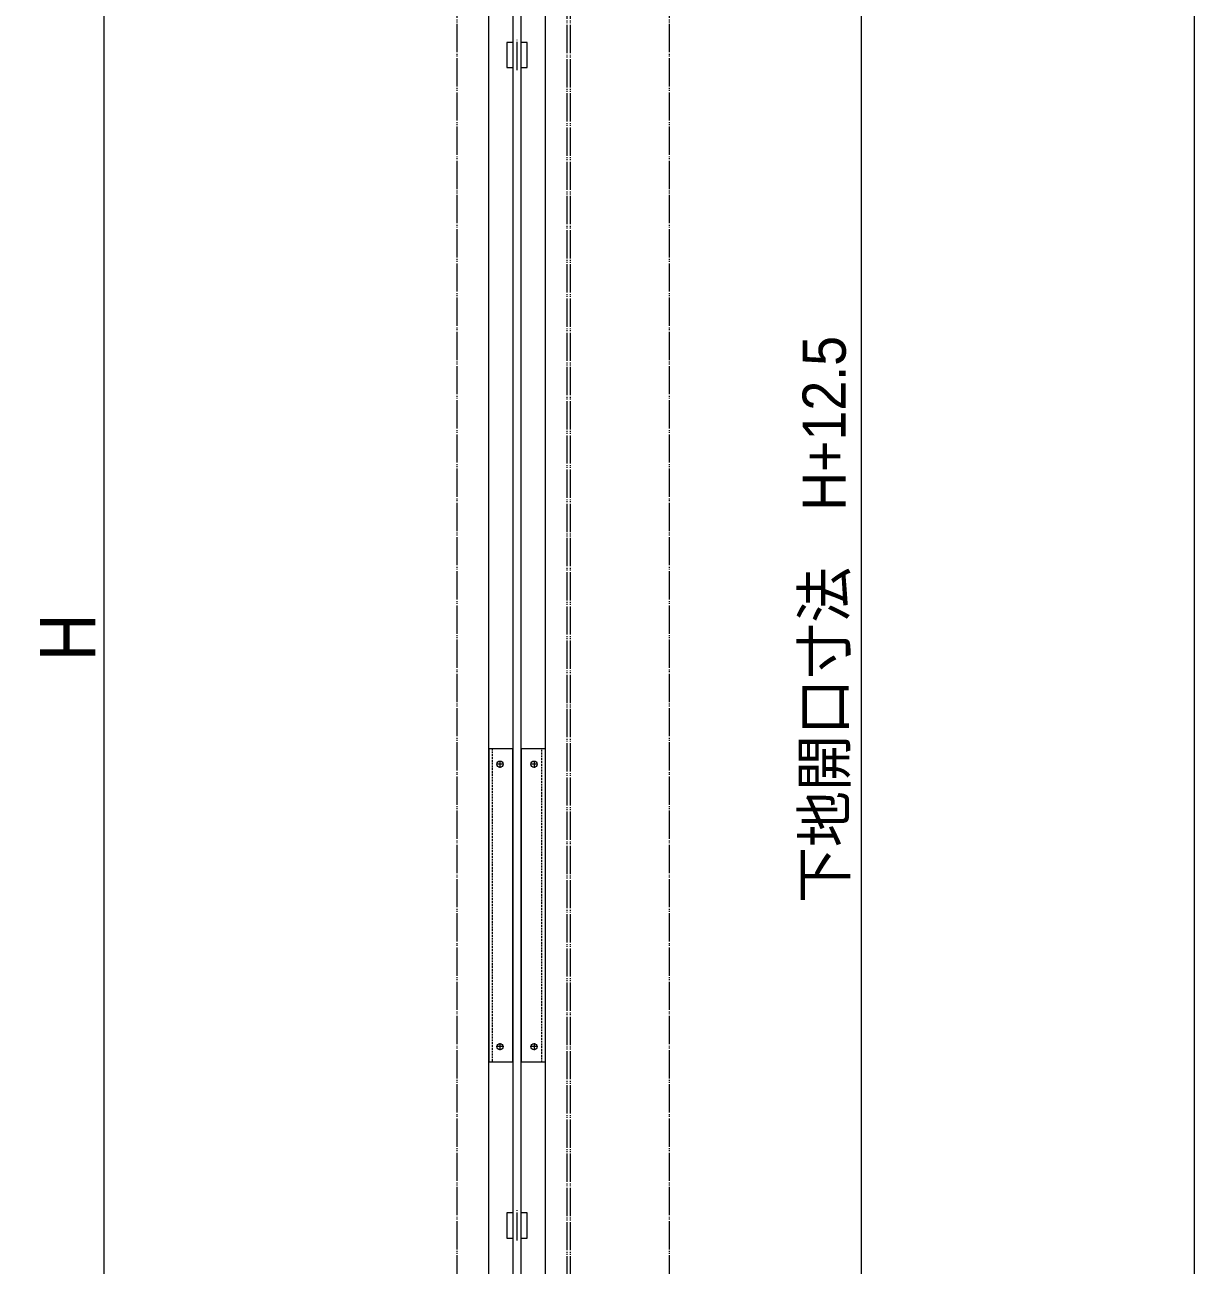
# Model space of a CAD drawing. Units: millimetres, scale not verified. Extents: x -4547 to 4547, y -2284 to 2284.
# Drawn here: x 914 to 1659, y -721 to 69 of the extents above; entities that cross this region are included whole.
import ezdxf
from ezdxf.enums import TextEntityAlignment as Align

# ---------------------------------------------------------------- set-up
doc = ezdxf.new("R2010")
doc.units = ezdxf.units.MM
doc.header["$LTSCALE"] = 20
for name, pattern in [('CHAIN1', [8, 5, -1, 1, -1]), ('DASHED1', [1.8, 1.2, -0.6]), ('LONG_DOUBLE_CHAIN', [21.8, 18, -1, 0.6, -0.6, 0.6, -1])]:
    doc.linetypes.add(name, pattern=pattern)
for name, color, linetype, lineweight in [('0-0_3一般', 7, 'Continuous', 9), ('0-4_2寸法-1', 7, 'Continuous', 9), ('0-5_1図面枠', 7, 'Continuous', 9)]:
    doc.layers.add(name, color=color, linetype=linetype, lineweight=lineweight)
doc.styles.add('ＭＳ Ｐゴシック', font='')
doc.styles.get('ＭＳ Ｐゴシック').set_extended_font_data('MS PGothic')

# ---------------------------------------------------------------- blocks, each defined once
blk = doc.blocks.new('グループ-83')
at = {"layer": '0-0_3一般', "linetype": 'LONG_DOUBLE_CHAIN'}
blk.add_line((52000.6, 17080), (52000.6, -29920), dxfattribs=at)
blk.add_lwpolyline([(52040.6, 17080), (52040.6, -29920), (50600.6, -29920), (50600.6, 17080)], dxfattribs=at)
blk = doc.blocks.new('グループ-85')
at = {"layer": '0-0_3一般', "linetype": 'LONG_DOUBLE_CHAIN'}
blk.add_line((53310.6, -29920), (53310.6, 17080), dxfattribs=at)
blk = doc.blocks.new('グループ-88')
at = {"layer": '0-0_3一般'}
blk.add_lwpolyline([(51004.6, 16720), (51724.6, 16720), (51724.6, -29580), (51004.6, -29580)], close=True, dxfattribs=at)
blk = doc.blocks.new('グループ-89')
at = {"layer": '0-0_3一般', "linetype": 'DASHED1'}
for p, q in [((51047.6, -7840), (51047.6, -11840)), ((51681.6, -11840), (51681.6, -7840))]:
    blk.add_line(p, q, dxfattribs=at)
at = {"layer": '0-0_3一般', "linetype": 'CHAIN1'}
for p, q in [((51191.6, -8040), (51103.6, -8040)), ((51147.6, -8084), (51147.6, -7996)), ((51625.6, -8040), (51537.6, -8040)), ((51581.6, -7996), (51581.6, -8084)), ((51191.6, -11640), (51103.6, -11640)), ((51147.6, -11684), (51147.6, -11596)), ((51625.6, -11640), (51537.6, -11640)), ((51581.6, -11596), (51581.6, -11684))]:
    blk.add_line(p, q, dxfattribs=at)
at = {"layer": '0-0_3一般'}
for points in [[(51307.6, -7840), (51307.6, -11840), (51007.6, -11840), (51007.6, -7840)], [(51421.6, -7840), (51721.6, -7840), (51721.6, -11840), (51421.6, -11840)]]:
    blk.add_lwpolyline(points, close=True, dxfattribs=at)
for centre in [(51147.6, -8040), (51581.6, -8040), (51147.6, -11640), (51581.6, -11640)]:
    blk.add_circle(centre, 40, dxfattribs=at)
blk = doc.blocks.new('グループ-90')
at = {"layer": '0-0_3一般'}
for name in ['グループ-85', 'グループ-83', 'グループ-88', 'グループ-89']:
    blk.add_blockref(name, (0, 0), dxfattribs=at)
blk = doc.blocks.new('グループ-95')
at = {"layer": '0-0_3一般'}
blk.add_lwpolyline([(51414.6, -28760), (51314.6, -28760), (51314.6, 15840), (51414.6, 15840)], close=True, dxfattribs=at)
blk.add_blockref('グループ-90', (0, 0), dxfattribs=at)
blk = doc.blocks.new('グループ-96')
at = {"layer": '0-0_3一般', "linetype": 'LONG_DOUBLE_CHAIN'}
for p, q in [((51234.6, 1160), (51234.6, 840)), ((51314.6, 1160), (51234.6, 1160)), ((51314.6, 840), (51314.6, 1160)), ((51364.6, 807.8), (51364.6, 1193.6)), ((51494.6, 1160), (51414.6, 1160)), ((51414.6, 1160), (51414.6, 840)), ((51494.6, 840), (51494.6, 1160)), ((51234.6, 840), (51314.6, 840)), ((51414.6, 840), (51494.6, 840)), ((51364.6, -14112.2), (51364.6, -13726.4))]:
    blk.add_line(p, q, dxfattribs=at)
for points in [[(51314.6, -14080), (51314.6, -13760), (51234.6, -13760), (51234.6, -14080)], [(51414.6, -13760), (51414.6, -14080), (51494.6, -14080), (51494.6, -13760)]]:
    blk.add_lwpolyline(points, close=True, dxfattribs=at)
blk = doc.blocks.new('グループ-98')
at = {"layer": '0-0_3一般'}
blk.add_blockref('グループ-96', (0, 0), dxfattribs=at)
blk = doc.blocks.new('グループ-138')
at = {"layer": '0-5_1図面枠'}
blk.add_lwpolyline([(-60000, 41550), (60000, 41550), (60000, -41550), (-60000, -41550)], close=True, dxfattribs=at)
blk = doc.blocks.new('図面枠')
at = {"layer": '0-5_1図面枠'}
blk.add_blockref('グループ-138', (0, 0), dxfattribs=at)

msp = doc.modelspace()

# ---------------------------------------------------------------- linework, layer by layer
at = {"layer": '0-4_2寸法-1'}
for p, q in [((1446.96, 855.24), (1446.96, -1484.74)), ((964.1, 842.74), (964.1, -1484.74))]:
    msp.add_line(p, q, dxfattribs=at)

# ---------------------------------------------------------------- block references
at = {"layer": '0-0_3一般', "xscale": 0.05, "yscale": 0.05}
for name in ['グループ-95', 'グループ-98']:
    msp.add_blockref(name, (-1340.62, 0), dxfattribs=at)
at = {"layer": '0-5_1図面枠', "xscale": 0.05, "yscale": 0.05}
msp.add_blockref('図面枠', (-1340.62, 0), dxfattribs=at)

# ---------------------------------------------------------------- texts
at = {"layer": '0-4_2寸法-1', "style": 'ＭＳ Ｐゴシック'}
for s, height, width, p in [('下地開口寸法\u3000H+12.5', 27.57, 0.95, (1445.49, -490.54)), ('H', 35.38, 0.9, (969.41, -336.18))]:
    msp.add_text(s, height=height, rotation=90, dxfattribs=dict(at, width=width)).set_placement(p, align=Align.BOTTOM_LEFT)

doc.saveas('drawing.dxf')
